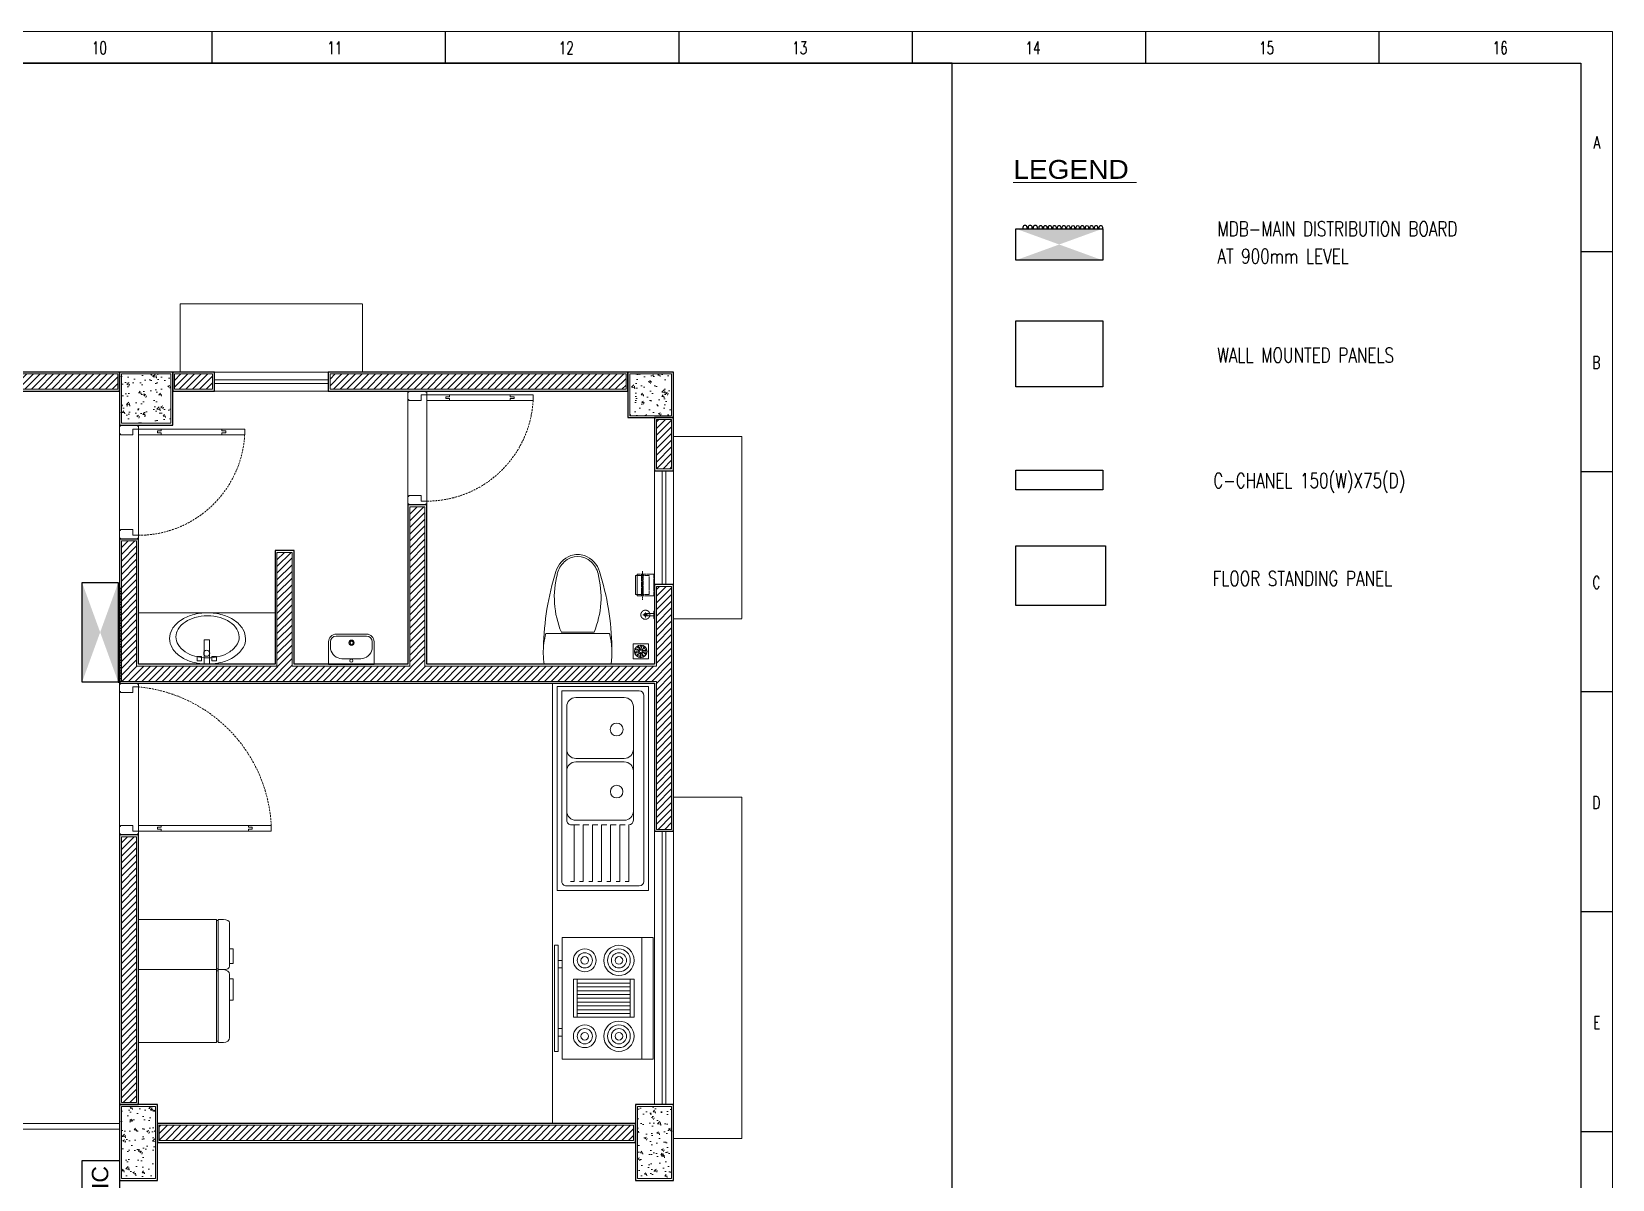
# Model space of a CAD drawing. Header units: inches. Extents: x -1976 to 101187, y -1884 to 17757.
# Drawn here: x 12443 to 23025, y 8110 to 15793 of the extents above; entities that cross this region are included whole.
import ezdxf

# ---------------------------------------------------------------- set-up
doc = ezdxf.new("R2010")
doc.units = ezdxf.units.IN
doc.header["$MEASUREMENT"] = 0
for name, pattern in [('CENTER', [2, 1.25, -0.25, 0.25, -0.25]), ('DASH', [0.35, 0.25, -0.1]), ('DASHED', [0.75, 0.5, -0.25])]:
    doc.linetypes.add(name, pattern=pattern)
doc.layers.get('Defpoints').update_dxf_attribs({"lineweight": 0})
for name, color, linetype in [('COLLUM', 1, 'Continuous'), ('Panels', 1, 'Continuous'), ('Plant Layout', 7, 'Continuous'), ('TEG BORDER', 7, 'Continuous'), ('wall 05', 252, 'Continuous')]:
    doc.layers.add(name, color=color, linetype=linetype)
for name, color, linetype, lineweight in [('DOOR', 115, 'Continuous', 15), ('DOOR_GLASS', 144, 'Continuous', 15), ('E-Legend', 7, 'Continuous', 30), ('E-MDB', 1, 'Continuous', 30), ('Glass', 5, 'Continuous', 9), ('HACTH', 8, 'Continuous', 9), ('I-WC----EXST', 7, 'Continuous', 15), ('I-WC----N', 7, 'Continuous', 15), ('Plaster Line', 252, 'Continuous', 15), ('Sunshed', 5, 'Continuous', 15), ('WINDOW', 140, 'Continuous', 9)]:
    doc.layers.add(name, color=color, linetype=linetype, lineweight=lineweight)
doc.styles.get("Standard").update_dxf_attribs({"font": 'arial.ttf'})
doc.styles.add('TAVE1', font='ROMANS.shx', dxfattribs={"width": 0.75})
doc.styles.add('TEG BORDER', font='txt_qlt.shx', dxfattribs={"width": 0.7, "bigfont": 'hztxt.shx'})
doc.styles.add('TIMES', font='ARIALN.TTF')
doc.styles.add('XREF-GROUND-A1$0$ATTR', font='romans.shx', dxfattribs={"width": 0.8, "height": 1.2})
pattern_1 = [(50, (-10425179.34, -6143963.8), (136.6380648, -11.9542817), [14.2875, -157.1625]), (355, (-10425179.34, -6143963.8), (-26.432129, 143.2926015), [11.43, -125.73]), (100.4514, (-10425167.95, -6143964.79), (110.2060372, 131.3382328), [12.1425062, -133.5675723]), (46.1842, (-10425179.34, -6143925.7), (203.3094198, -31.5313722), [21.43125, -235.74375]), (96.6356, (-10425162.4, -6143928.32), (178.0532454, 185.5694544), [18.21376, -200.3513265]), (351.1842, (-10425179.34, -6143925.7), (178.0531005, 185.5695935), [17.145, -188.595]), (21, (-10425160.29, -6143935.22), (113.7107934, -76.6988987), [14.2875, -157.1625]), (326, (-10425160.29, -6143935.22), (46.3515707, 138.1410836), [11.43, -125.73]), (71.4514, (-10425150.81, -6143941.61), (160.0624107, 61.4420596), [12.1425062, -133.5675723]), (37.5, (-10425179.34, -6143963.797), (2.31645244, 63.41627915), [0, -124.206, 0, -127.635, 0, -126.20625]), (7.5, (-10425179.34, -6143963.8), (50.1147469, 75.1354311), [0, -72.771, 0, -121.3485, 0, -48.10125]), (327.5, (-10425221.82, -6143963.797), (101.6931741, -4.29670307), [0, -47.625, 0, -148.59, 0, -197.1675]), (317.5, (-10425240.87, -6143963.8), (111.09696526, 19.06999913), [0, -61.9125, 0, -98.679, 0, -140.0175])]
pattern_2 = [(45, (-10425179.34, -6143963.797), (-22.4506403, 22.4506403), [])]

# ---------------------------------------------------------------- blocks, each defined once
blk = doc.blocks.new('XREF-GROUND-A1$0$Oven-P-01')
for p, q in [((0, 525), (800, 525)), ((275, 450), (525, 450)), ((300, 100), (300, 450)), ((325, 450), (325, 100)), ((350, 100), (350, 450)), ((375, 450), (375, 100)), ((400, 100), (400, 450)), ((425, 450), (425, 100)), ((450, 100), (450, 450)), ((475, 450), (475, 100)), ((500, 100), (500, 450)), ((150, 0), (150, -25)), ((200, -25), (200, 0)), ((525, 100), (275, 100)), ((600, -25), (600, 0)), ((650, 0), (650, -25))]:
    blk.add_line(p, q)
for points in [[(0, 0), (0, 600), (800, 600), (800, 0)], [(275, 75), (275, 475), (525, 475), (525, 75)], [(50, -50), (50, -25), (750, -25), (750, -50)]]:
    blk.add_lwpolyline(points, close=True)
for centre, radius in [((150, 375), 100), ((150, 375), 75), ((150, 375), 50), ((650, 375), 100), ((650, 375), 75), ((650, 375), 50), ((150, 375), 25), ((650, 375), 25), ((150, 150), 75), ((650, 150), 75), ((150, 150), 50), ((150, 150), 25), ((650, 150), 50), ((650, 150), 25)]:
    blk.add_circle(centre, radius)
at = {"style": 'XREF-GROUND-A1$0$ATTR', "width": 0.8, "flags": 9}
blk.add_attdef('ESTCODE', (0, 600), '', height=0.2, dxfattribs=at)
blk = doc.blocks.new('XREF-GROUND-A1$0$Sink-Basin-P-03')
for p, q in [((95, 600), (95, 0)), ((1440, 600), (95, 600)), ((125, 540), (125, 30)), ((1380, 570), (155, 570)), ((1410, 540), (1410, 60)), ((1440, 600), (1440, 0)), ((168, 441), (168, 122)), ((977, 501), (228, 501)), ((570, 441), (570, 122)), ((592, 441), (592, 122)), ((977, 441), (977, 122)), ((1380, 471), (1007, 471)), ((1007, 447), (1007, 411)), ((1380, 471), (1380, 447)), ((1380, 411), (1007, 411)), ((1007, 387), (1007, 351)), ((1380, 351), (1007, 351)), ((1007, 327), (1007, 291)), ((1380, 411), (1380, 387)), ((1380, 351), (1380, 327)), ((1380, 291), (1007, 291)), ((1007, 267), (1007, 231)), ((1380, 231), (1007, 231)), ((1380, 291), (1380, 267)), ((1380, 231), (1380, 207)), ((1007, 207), (1007, 171)), ((1380, 171), (1007, 171)), ((1007, 147), (1007, 111)), ((1380, 111), (1007, 111)), ((1007, 110), (1007, 92)), ((1380, 171), (1380, 147)), ((1380, 111), (1380, 87)), ((95, 0), (1440, 0)), ((125, 30), (1380, 30)), ((228, 62), (977, 62))]:
    blk.add_line(p, q)
for centre, radius in [((379, 391), 42.6), ((788, 391), 41.5)]:
    blk.add_circle(centre, radius)
for centre, radius, start, end in [((155, 540), 30, 90, 180), ((1380, 540), 30, 0, 90), ((228, 441), 60, 90, 180), ((510, 441), 60, 0, 90), ((652, 441), 60, 90, 180), ((917, 441), 60, 0, 90), ((977, 471), 30, 0, 90), ((228, 122), 60, 180, 270), ((510, 122), 60, 270, 0), ((652, 122), 60, 180, 270), ((917, 122), 60, 270, 0), ((977, 92), 30, 270, 0), ((1380, 60), 30, 270, 0)]:
    blk.add_arc(centre, radius, start, end)
blk = doc.blocks.new('XREF-GROUND-A1$0$Refrigrator-P-02')
for p, q in [((600, 0), (0, 0)), ((0, 0), (0, -515)), ((600, -515), (600, 0)), ((0, -515), (600, -515)), ((10, -515), (10, -525)), ((590, -515), (590, -525)), ((0, -525), (600, -525)), ((0, -525), (0, -560)), ((40, -600), (560, -600)), ((75, -600), (75, -625)), ((250, -625), (250, -600)), ((600, -560), (600, -525)), ((75, -625), (200, -625)), ((200, -625), (250, -625))]:
    blk.add_line(p, q)
for centre, start, end in [((40, -560), 180, 270), ((560, -560), 270, 0)]:
    blk.add_arc(centre, 40, start, end)
blk = doc.blocks.new('$plan$00000388')
for p, q in [((-202, -210), (-202, 210)), ((0, -221), (0, 221)), ((-212, 108), (-212, -108))]:
    blk.add_line(p, q)
blk.add_lwpolyline([(-202, -210), (-152, -221), (-102, -226), (-50, -226), (0, -221)])
for centre, radius, start, end in [((-71, -1597), 1823, 91.2224, 107.2477), ((-76, -236), 463, 97.7399, 105.822), ((-76, -236), 463, 80.5377, 97.7399), ((-562, -12), 164, 107.2477, 159.5476), ((-556, -23), 163, 104.7786, 136.8543), ((-443, -448), 602, 67.3737, 104.7786), ((-595, 0), 129, 159.5476, 200.4524), ((-580, 0), 129, 136.8543, 223.1457), ((-562, 12), 164, 200.4524, 252.7523), ((-556, 23), 163, 223.1457, 255.2214), ((-71, 1597), 1823, 252.7523, 268.7776), ((-443, 448), 602, 255.2214, 292.6263)]:
    blk.add_arc(centre, radius, start, end)
blk = doc.blocks.new('h')
at = {"layer": 'I-WC----N', "color": 252, "linetype": 'CENTER', "ltscale": 0.2}
for p, q in [((544281, -25820), (544314, -25820)), ((544297, -25837), (544297, -25801))]:
    blk.add_line(p, q, dxfattribs=at)
at = {"layer": 'I-WC----N'}
blk.add_lwpolyline([(544273, -25760), (544321, -25760), (544321, -25765), (544273, -25765)], close=True, dxfattribs=at)
blk.add_lwpolyline([(544289, -25814), (544289, -25765), (544305, -25765), (544305, -25814)], dxfattribs=at)
at = {"layer": 'I-WC----N', "linetype": 'DASH', "ltscale": 5}
blk.add_circle((544297, -25820), 30, dxfattribs=at)
at = {"layer": 'I-WC----N'}
for radius in [10, 5]:
    blk.add_circle((544297, -25820), radius, dxfattribs=at)
blk = doc.blocks.new('typical king$0$5767 PAPER HOLDER')
at = {"color": 0, "linetype": 'CENTER', "lineweight": -2, "ltscale": 0.5}
blk.add_line((80, 98), (80, -92), dxfattribs=at)
at = {"color": 0, "linetype": 'DASHED', "lineweight": -2, "ltscale": 10, "flags": 128}
for points in [[(5, 52), (0, 52), (0, -52), (5, -52)], [(97, 72), (5, 72), (5, -72), (100, -72)]]:
    blk.add_lwpolyline(points, dxfattribs=at)
at = {"color": 0, "linetype": 'DASHED', "lineweight": -2, "ltscale": 10}
blk.add_lwpolyline([(100, -62), (35, -62), (35, 62), (97, 62)], dxfattribs=at)
blk.add_lwpolyline([(75, -72), (85, -72), (85, 72), (75, 72)], close=True, dxfattribs=at)
at = {"color": 0, "linetype": 'ByBlock', "lineweight": -2, "flags": 128}
blk.add_lwpolyline([(100, -72), (115, -72), (115, 72), (100, 72)], dxfattribs=at)
at = {"color": 0, "linetype": 'ByBlock', "lineweight": -2}
blk.add_lwpolyline([(100, 62), (125, 62), (125, -62), (100, -62)], dxfattribs=at)
blk = doc.blocks.new('floor drain 01')
at = {"color": 0}
blk.add_lwpolyline([(-10, -10), (90, -10), (90, 90), (-10, 90)], close=True, dxfattribs=at)
for points in [[(2, 47, 0.191053), (7, 42, 0.194336), (16, 42, -0.272606), (25, 41, 1.040732), (27, 44, 0.091346), (26, 45, 0.160783), (17, 46, -0.323658), (9, 51, 0.91079)], [(6, 23, 0.191053), (12, 23, 0.194336), (19, 28, -0.272606), (27, 32, 1.040732), (27, 36, 0.091346), (26, 36, 0.160783), (18, 32, -0.323658), (9, 31, 0.91079)], [(14, 68, 0.191053), (15, 61, 0.194336), (22, 56, -0.272606), (29, 50, 1.040732), (32, 51, 0.091346), (32, 53, 0.160783), (25, 59, -0.323658), (22, 67, 0.91079)], [(22, 6, 0.191053), (28, 10, 0.194336), (31, 18, -0.272606), (34, 26, 1.040732), (32, 29, 0.091346), (31, 28, 0.160783), (27, 20, -0.323658), (20, 14, 0.91079)], [(35, 78, 0.191053), (32, 72, 0.194336), (35, 63, -0.272606), (37, 55, 1.040732), (40, 53, 0.091346), (41, 55, 0.160783), (39, 64, -0.323658), (41, 72, 0.91079)], [(45, 2, 0.191053), (48, 8, 0.194336), (45, 17, -0.272606), (43, 25, 1.040732), (40, 27, 0.091346), (39, 25, 0.160783), (41, 16, -0.323658), (39, 8, 0.91079)], [(58, 74, 0.191053), (52, 70, 0.194336), (49, 62, -0.272606), (46, 54, 1.040732), (48, 51, 0.091346), (49, 52, 0.160783), (53, 60, -0.323658), (60, 66, 0.91079)], [(66, 12, 0.191053), (65, 19, 0.194336), (58, 24, -0.272606), (51, 30, 1.040732), (48, 29, 0.091346), (48, 27, 0.160783), (55, 21, -0.323658), (58, 13, 0.91079)], [(74, 57, 0.191053), (68, 57, 0.194336), (61, 52, -0.272606), (53, 48, 1.040732), (53, 44, 0.091346), (54, 44, 0.160783), (62, 48, -0.323658), (71, 49, 0.91079)], [(78, 33, 0.191053), (73, 38, 0.194336), (64, 38, -0.272606), (55, 39, 1.040732), (53, 36, 0.091346), (54, 35, 0.160783), (63, 34, -0.323658), (71, 29, 0.91079)]]:
    blk.add_lwpolyline(points, format="xyb", close=True, dxfattribs=at)
for centre, radius in [((40, 40), 41.7), ((32, 45), 1.83), ((33, 34), 1.83), ((42, 49), 1.83), ((43, 31), 1.83), ((50, 41), 1.83)]:
    blk.add_circle(centre, radius, dxfattribs=at)
blk = doc.blocks.new('HANDWASH-02-PLAN')
at = {"layer": 'I-WC----N', "color": 2}
for points in [[(5, 0, 0.068513), (104, 14, 0.080648), (182, 50, 0.107051), (242, 112, 0.160603), (255, 169, 0.138041), (238, 230, 0.107051), (182, 289, 0.080648), (104, 325, 0.068513), (5, 339, 0.068513), (-94, 325, 0.080648), (-172, 289, 0.107051), (-228, 230, 0.138041), (-245, 169, 0.138041), (-228, 108, 0.107051), (-172, 50, 0.080648), (-94, 14, 0.068513)], [(5, 42, 0.067522), (88, 53, 0.079863), (152, 82, 0.107115), (202, 134, 0.162551), (213, 180, 0.139778), (199, 230, 0.107115), (152, 278, 0.079863), (88, 307, 0.067522), (5, 319, 0.067522), (-78, 307, 0.079863), (-142, 278, 0.107115), (-188, 230, 0.139778), (-203, 180, 0.139778), (-188, 130, 0.107115), (-142, 82, 0.079863), (-78, 53, 0.067522)]]:
    blk.add_lwpolyline(points, format="xyb", close=True, dxfattribs=at)
blk.add_circle((0, 72), 20, dxfattribs=at)
blk = doc.blocks.new('A$C01EB0BB3')
at = {"layer": 'I-WC----N', "color": 250, "ltscale": 0.5}
for points in [[(9.08, 6.42), (9.08, 0), (10.51, 0), (10.51, 6.42)], [(8.43, 2.06), (8.43, 0.85), (7.23, 0.85), (7.23, 2.06)], [(11.15, 2.06), (11.15, 0.85), (12.36, 0.85), (12.36, 2.06)]]:
    blk.add_lwpolyline(points, close=True, dxfattribs=at)
at = {"layer": 'I-WC----N', "color": 2, "xscale": 0.03999999999359716, "yscale": 0.03999999999359716, "zscale": 0.03999999999359716}
blk.add_blockref('HANDWASH-02-PLAN', (9.79, 0), dxfattribs=at)
blk = doc.blocks.new('A$C5AAA0143')
at = {"layer": 'Defpoints'}
for points in [[(-39.75, 5), (-40, 5), (-40, 4.75), (-39.75, 4.75)], [(0, 5), (-0.25, 5), (-0.25, 4.75), (0, 4.75)], [(-39.75, 0.25), (-40, 0.25), (-40, 0), (-39.75, 0)], [(0, 0.25), (-0.25, 0.25), (-0.25, 0), (0, 0)]]:
    blk.add_lwpolyline(points, close=True, dxfattribs=at)
at = {"layer": 'DOOR'}
for points in [[(-1.75, 10), (-2, 10), (-2, 11), (-2.5, 11), (-2.5, 5), (-1, 5), (-1, 11), (-1.5, 11), (-1.5, 10), (-1.75, 10), (-1.5, 10), (-1.5, 11), (-1, 11), (-1, 33.99), (-1.5, 33.99), (-1.5, 34.99), (-2, 34.99), (-2, 33.99), (-2.5, 33.99), (-2.5, 11), (-2.5, 39.99), (-1, 39.99), (-1, 33.99)], [(-39, 5), (-39, 3.5), (-37.5, 3.5), (-37.5, 0.25), (-37.75, 0.25), (-37.75, 0), (-39.75, 0), (-39.75, 0.25), (-40, 0.25), (-40, 4.75), (-39.75, 4.75), (-39.75, 5), (-39, 5)], [(-1, 5), (-1, 3.5), (-2.5, 3.5), (-2.5, 0.25), (-2.25, 0.25), (-2.25, 0), (-0.25, 0), (-0.25, 0.25), (0, 0.25), (0, 4.75), (-0.25, 4.75), (-0.25, 5), (-1, 5)]]:
    blk.add_lwpolyline(points, dxfattribs=at)
at = {"layer": 'DOOR', "linetype": 'DASHED', "lineweight": 0}
blk.add_arc((-0.49, 1.36), 38.68, 92.9729, 174.603, dxfattribs=at)
at = {"layer": 'HACTH', "lineweight": 0, "ltscale": 10}
for p, q in [((-1.5, 5), (-39, 5)), ((-2.25, 0), (-37.75, 0))]:
    blk.add_line(p, q, dxfattribs=at)
blk = doc.blocks.new('A$C4F64215B')
at = {"layer": 'Defpoints'}
for points in [[(0, 5), (0.25, 5), (0.25, 4.75), (0, 4.75)], [(29.75, 5), (30, 5), (30, 4.75), (29.75, 4.75)], [(0, 0.25), (0.25, 0.25), (0.25, 0), (0, 0)], [(29.75, 0.25), (30, 0.25), (30, 0), (29.75, 0)]]:
    blk.add_lwpolyline(points, close=True, dxfattribs=at)
at = {"layer": 'DOOR'}
for points in [[(1.75, 10), (2, 10), (2, 11), (2.5, 11), (2.5, 5), (1, 5), (1, 11), (1.5, 11), (1.5, 10), (1.75, 10), (1.5, 10), (1.5, 11), (1, 11), (1, 27), (1.5, 27), (1.5, 28), (2, 28), (2, 27), (2.5, 27), (2.5, 11), (2.5, 33), (1, 33), (1, 27)], [(1, 5), (1, 3.5), (2.5, 3.5), (2.5, 0.25), (2.25, 0.25), (2.25, 0), (0.25, 0), (0.25, 0.25), (0, 0.25), (0, 4.75), (0.25, 4.75), (0.25, 5), (1, 5)], [(29, 5), (29, 3.5), (27.5, 3.5), (27.5, 0.25), (27.75, 0.25), (27.75, 0), (29.75, 0), (29.75, 0.25), (30, 0.25), (30, 4.75), (29.75, 4.75), (29.75, 5), (29, 5)]]:
    blk.add_lwpolyline(points, dxfattribs=at)
at = {"layer": 'DOOR', "linetype": 'DASHED', "lineweight": 0}
blk.add_arc((0.93, 4.97), 28.07, 0.0597, 86.7872, dxfattribs=at)
at = {"layer": 'HACTH', "lineweight": 0, "ltscale": 10}
for p, q in [((1.5, 5), (29, 5)), ((2.25, 0), (27.75, 0))]:
    blk.add_line(p, q, dxfattribs=at)
blk = doc.blocks.new('252 BORDER A2')
for p, q in [((371.25, 420), (371.25, 415)), ((408.37, 420), (408.37, 415)), ((445.5, 420), (445.5, 415)), ((482.62, 420), (482.62, 415)), ((519.75, 420), (519.75, 415)), ((556.87, 420), (556.87, 415)), ((594, 385), (589, 385)), ((594, 350), (589, 350)), ((594, 315), (589, 315)), ((594, 280), (589, 280)), ((594, 245), (589, 245))]:
    blk.add_line(p, q)
at = {"linetype": 'Continuous'}
blk.add_line((489, 415), (5, 415), dxfattribs=at)
at = {"color": 5, "lineweight": 15}
blk.add_lwpolyline([(0, 420), (594, 420), (594, 0), (0, 0)], close=True, dxfattribs=at)
blk.add_lwpolyline([(5, 415), (589, 415), (589, 5), (5, 5)], close=True)
at = {"layer": 'TEG BORDER'}
blk.add_line((489, 116), (489, 415), dxfattribs=at)
at = {"char_height": 2, "width": 2, "style": 'TEG BORDER'}
for s, insert, attachment_point in [('\\pi2.2204e-016;10', (352.17, 418.41), 1), ('\\pi0.3;11', (389.3, 418.41), 1), ('\\pi2.2204e-016;12', (426.42, 418.41), 1), ('\\pi2.2204e-016;13', (463.55, 418.41), 1), ('\\pi-0.033333;14', (500.67, 418.41), 1), ('\\pi2.2204e-016;15', (537.8, 418.41), 1), ('\\pi0.033333;16', (574.92, 418.41), 1), ('A', (592.09, 403.39), 3), ('B', (592.09, 368.39), 3), ('C', (592.09, 333.39), 3), ('D', (592.09, 298.39), 3), ('E', (592.09, 263.39), 3)]:
    blk.add_mtext(s, dxfattribs=dict(at, insert=insert, attachment_point=attachment_point))

msp = doc.modelspace()

# ---------------------------------------------------------------- hatches: boundary and pattern name
at = {"layer": 'HACTH'}
h = msp.add_hatch(dxfattribs=at)
h.set_pattern_fill('ANSI31', color=256, scale=254, style=0)
h.set_pattern_definition(pattern_2)
h.paths.add_polyline_path([(13653.8, 13399.6), (13653.8, 13501.2), (13400.4, 13501.2), (13400.4, 13399.6)])
h.paths.add_polyline_path([(10148.6, 13501.2), (10148.6, 13399.6), (13019.4, 13399.6), (13019.4, 13501.2)])
h = msp.add_hatch(dxfattribs=at)
h.set_pattern_fill('AR-CONC', color=256, scale=19.05, style=0)
h.set_pattern_definition(pattern_1)
h.paths.add_polyline_path([(13375, 13171), (13375, 13501.2), (13044.8, 13501.2), (13044.8, 13171)])
h = msp.add_hatch(dxfattribs=at)
h.set_pattern_fill('ANSI31', color=256, scale=254, style=0)
h.set_pattern_definition(pattern_2)
h.paths.add_polyline_path([(16625.6, 12866.2), (16727.2, 12866.2), (16727.2, 13196.4), (16625.6, 13196.4)])
h.paths.add_polyline_path([(14441.2, 13501.2), (14441.2, 13399.6), (16422.4, 13399.6), (16422.4, 13501.2)])
h = msp.add_hatch(dxfattribs=at)
h.set_pattern_fill('AR-CONC', color=256, scale=19.05, style=0)
h.set_pattern_definition(pattern_1)
h.paths.add_polyline_path([(16447.8, 13221.8), (16727.2, 13221.8), (16727.2, 13501.2), (16447.8, 13501.2)])
h = msp.add_hatch(dxfattribs=at)
h.set_pattern_fill('ANSI31', color=256, scale=254, style=0)
h.set_pattern_definition(pattern_2)
h.paths.add_polyline_path([(13298.2, 8472), (13298.2, 8370.4), (16473.2, 8370.4), (16473.2, 8472)])
h.paths.add_polyline_path([(13044.2, 8624.4), (13145.8, 8624.4), (13145.8, 10403.4), (13044.2, 10403.4)])
h.paths.add_polyline_path([(16625.6, 10453.2), (16727.2, 10453.2), (16727.2, 12078.8), (16625.6, 12078.8), (16625.6, 11545.4), (15076.2, 11545.4), (15076.2, 12612.2), (14974.6, 12612.2), (14974.6, 11545.4), (14187.2, 11545.4), (14187.2, 12307.4), (14085.6, 12307.4), (14085.6, 11545.4), (13145.8, 11545.4), (13145.8, 12383.6), (13044.2, 12383.6), (13044.2, 11443.8), (16625.6, 11443.8)])
h = msp.add_hatch(dxfattribs=at)
h.set_pattern_fill('AR-CONC', color=256, scale=19.05, style=0)
h.set_pattern_definition(pattern_1)
h.paths.add_polyline_path([(13272.8, 8599), (13044.2, 8599), (13044.2, 8116.4), (13272.8, 8116.4)])
h = msp.add_hatch(dxfattribs=at)
h.set_pattern_fill('AR-CONC', color=256, scale=19.05, style=0)
h.set_pattern_definition(pattern_1)
h.paths.add_polyline_path([(16498.6, 8116.4), (16727.2, 8116.4), (16727.2, 8599), (16498.6, 8599)])
at = {"layer": 'Panels'}
h = msp.add_hatch(color=256, dxfattribs=at)
h.dxf.hatch_style = 1
h.paths.add_polyline_path([(19321.7, 14368.1), (19030.7, 14262.3), (19612.7, 14262.3)])
h.paths.add_polyline_path([(19030.7, 14473.8), (19321.7, 14368.1), (19612.7, 14473.8)])
h = msp.add_hatch(color=256, dxfattribs=at)
h.dxf.hatch_style = 1
h.paths.add_polyline_path([(12902.2, 11772.1), (12781.3, 12104.7), (12781.3, 11439.4)])
h.paths.add_polyline_path([(13023.2, 12104.7), (12902.2, 11772.1), (13023.2, 11439.4)])

# ---------------------------------------------------------------- linework, layer by layer
for points in [[(19030.7, 13857.4), (19612.7, 13857.4), (19612.7, 13416.2), (19030.7, 13416.2)], [(13031.5, 7335.9), (12781.5, 7335.9), (12781.5, 8235.9), (13031.5, 8235.9)]]:
    msp.add_lwpolyline(points, close=True)
at = {"color": 3}
msp.add_lwpolyline([(19030.7, 12856.4), (19612.7, 12856.4), (19612.7, 12726.8), (19030.7, 12726.8)], close=True, dxfattribs=at)
at = {"color": 6}
msp.add_lwpolyline([(19030.7, 12350.8), (19630.7, 12350.8), (19630.7, 11950.8), (19030.7, 11950.8)], close=True, dxfattribs=at)
at = {"layer": 'COLLUM'}
for points in [[(13032.1, 13158.3), (13387.7, 13158.3), (13387.7, 13513.9), (13032.1, 13513.9)], [(13032.1, 13158.3), (13387.7, 13158.3), (13387.7, 13513.9), (13032.1, 13513.9)], [(16435.1, 13209.1), (16739.9, 13209.1), (16739.9, 13513.9), (16435.1, 13513.9)], [(13031.5, 8103.7), (13285.5, 8103.7), (13285.5, 8611.7), (13031.5, 8611.7)], [(16485.9, 8103.7), (16739.9, 8103.7), (16739.9, 8611.7), (16485.9, 8611.7)]]:
    msp.add_lwpolyline(points, close=True, dxfattribs=at)
at = {"layer": 'DOOR_GLASS'}
for p, q in [((13032, 8484.7), (10136.4, 8484.7)), ((13032, 8446.6), (10136.4, 8446.6))]:
    msp.add_line(p, q, dxfattribs=at)
at = {"layer": 'Glass', "ltscale": 10}
for points in [[(14428.5, 13463.1), (13666.5, 13463.1)], [(14428.5, 13437.7), (13666.5, 13437.7)], [(16663.7, 12853.5), (16663.7, 12091.5)], [(16689.1, 12853.5), (16689.1, 12091.5)], [(16663.7, 8611.7), (16663.7, 10440.5)], [(16689.1, 8611.7), (16689.1, 10440.5)]]:
    msp.add_lwpolyline(points, dxfattribs=at)
at = {"layer": 'I-WC----EXST'}
for p, q in [((14685.3, 11760), (14482.1, 11760)), ((14685.3, 11747.3), (14482.1, 11747.3)), ((14431.3, 11709.2), (14431.3, 11556.8)), ((14444, 11709.2), (14444, 11658.4)), ((14723.4, 11658.4), (14723.4, 11709.2)), ((14736.1, 11556.8), (14736.1, 11709.2)), ((14431.3, 11556.8), (14736.1, 11556.8)), ((14520.2, 11594.9), (14647.2, 11594.9))]:
    msp.add_line(p, q, dxfattribs=at)
msp.add_lwpolyline([(13158.5, 11902.8), (14072.9, 11902.8), (14072.9, 11558.7), (13158.5, 11558.7)], close=True, dxfattribs=at)
msp.add_lwpolyline([(15929.3, 8483), (15929.3, 11435)], dxfattribs=at)
for centre, radius in [((14584.5, 11702.2), 17.6), ((14585, 11701.5), 16.7), ((14585.1, 11701.5), 10.5), ((14583.7, 11582.2), 10.5)]:
    msp.add_circle(centre, radius, dxfattribs=at)
for centre, radius, start, end in [((14482.1, 11709.2), 50.8, 90, 180), ((14482.1, 11709.2), 38.1, 90, 180), ((14685.3, 11709.2), 50.8, 0, 90), ((14685.3, 11709.2), 38.1, 0, 90), ((14525.7, 11679), 84.2, 194.12804, 266.26082), ((14643.3, 11677.1), 82.2, 272.71338, 346.89776)]:
    msp.add_arc(centre, radius, start, end, dxfattribs=at)
at = {"layer": 'Panels'}
for points in [[(19612.7, 14262.3), (19030.7, 14262.3), (19030.7, 14473.8), (19612.7, 14473.8)], [(12781.3, 11439.4), (12781.3, 12104.7), (13023.2, 12104.7), (13023.2, 11439.4)]]:
    msp.add_lwpolyline(points, close=True, dxfattribs=at)
for points in [[(19106.4, 14474.2), (19106.4, 14482.4, 1), (19078.8, 14482.4), (19078.8, 14474.2)], [(19140.9, 14474.2), (19140.9, 14482.4, 1), (19113.4, 14482.4), (19113.4, 14474.2)], [(19175.5, 14474.2), (19175.5, 14482.4, 1), (19148, 14482.4), (19148, 14474.2)], [(19210.1, 14473.8), (19210.1, 14481.2, 1), (19185.3, 14481.2), (19185.3, 14473.8)], [(19241.2, 14473.8), (19241.2, 14481.2, 1), (19216.4, 14481.2), (19216.4, 14473.8)], [(19272, 14473.8), (19272, 14481.2, 1), (19247.2, 14481.2), (19247.2, 14473.8)], [(19303.1, 14473.8), (19303.1, 14481.2, 1), (19278.3, 14481.2), (19278.3, 14473.8)], [(19333.9, 14473.8), (19333.9, 14481.2, 1), (19309.1, 14481.2), (19309.1, 14473.8)], [(19365, 14473.8), (19365, 14481.2, 1), (19340.2, 14481.2), (19340.2, 14473.8)], [(19395.8, 14473.8), (19395.8, 14481.2, 1), (19371.1, 14481.2), (19371.1, 14473.8)], [(19427.2, 14473.8), (19427.2, 14481.2, 1), (19402.5, 14481.2), (19402.5, 14473.8)], [(19458, 14473.8), (19458, 14481.2, 1), (19433.3, 14481.2), (19433.3, 14473.8)], [(19488.9, 14473.8), (19488.9, 14481.2, 1), (19464.1, 14481.2), (19464.1, 14473.8)], [(19519.8, 14473.8), (19519.8, 14481.2, 1), (19495.1, 14481.2), (19495.1, 14473.8)], [(19550.8, 14473.8), (19550.8, 14481.2, 1), (19526, 14481.2), (19526, 14473.8)], [(19581.1, 14473.8), (19581.1, 14481.2, 1), (19556.3, 14481.2), (19556.3, 14473.8)], [(19612.7, 14473.8), (19612.7, 14481.2, 1), (19587.9, 14481.2), (19587.9, 14473.8)], [(13023.2, 12041.2), (13031.5, 12041.2, 1), (13031.5, 12069.5), (13023.2, 12069.5)], [(13023.2, 12006), (13031.5, 12006, 1), (13031.5, 12034.3), (13023.2, 12034.3)], [(13023.2, 11970.4), (13031.5, 11970.4, 1), (13031.5, 11998.7), (13023.2, 11998.7)], [(13023.2, 11934.9), (13031.5, 11934.9, 1), (13031.5, 11963.2), (13023.2, 11963.2)], [(13023.2, 11899.6), (13031.5, 11899.6, 1), (13031.5, 11927.9), (13023.2, 11927.9)], [(13023.2, 11864.1), (13031.5, 11864.1, 1), (13031.5, 11892.4), (13023.2, 11892.4)], [(13023.2, 11828.8), (13031.5, 11828.8, 1), (13031.5, 11857.2), (13023.2, 11857.2)], [(13023.2, 11793.3), (13031.5, 11793.3, 1), (13031.5, 11821.6), (13023.2, 11821.6)], [(13023.2, 11758.1), (13031.5, 11758.1, 1), (13031.5, 11786.4), (13023.2, 11786.4)], [(13023.2, 11722.5), (13031.5, 11722.5, 1), (13031.5, 11750.8), (13023.2, 11750.8)], [(13023.2, 11687.3), (13031.5, 11687.3, 1), (13031.5, 11715.6), (13023.2, 11715.6)], [(13023.2, 11651.4), (13031.5, 11651.4, 1), (13031.5, 11679.7), (13023.2, 11679.7)], [(13023.2, 11616.2), (13031.5, 11616.2, 1), (13031.5, 11644.5), (13023.2, 11644.5)], [(13023.2, 11580.9), (13031.5, 11580.9, 1), (13031.5, 11609.3), (13023.2, 11609.3)], [(13023.2, 11545.5), (13031.5, 11545.5, 1), (13031.5, 11573.8), (13023.2, 11573.8)], [(13023.2, 11510.2), (13031.5, 11510.2, 1), (13031.5, 11538.5), (13023.2, 11538.5)], [(13023.2, 11475.5), (13031.5, 11475.5, 1), (13031.5, 11503.8), (13023.2, 11503.8)], [(13023.2, 11439.4), (13031.5, 11439.4, 1), (13031.5, 11467.7), (13023.2, 11467.7)]]:
    msp.add_lwpolyline(points, format="xyb", dxfattribs=at)
at = {"layer": 'Plant Layout', "lineweight": 13}
for p, q in [((13158.5, 13132.9), (13158.5, 12421.7)), ((13031.5, 13113.9), (13031.5, 12440.8)), ((13031.5, 11387.7), (13031.5, 10460.6)), ((13158.5, 11406.7), (13158.5, 10441.5))]:
    msp.add_line(p, q, dxfattribs=at)
at = {"layer": 'Plaster Line'}
for p, q in [((15076.2, 12612.2), (14974.6, 12612.2)), ((14974.6, 12612.2), (14974.6, 11545.4)), ((15076.2, 11545.4), (15076.2, 12612.2)), ((13145.8, 12383.6), (13044.2, 12383.6)), ((13044.2, 12383.6), (13044.2, 11443.8)), ((13145.8, 11545.4), (13145.8, 12383.6)), ((14187.2, 12307.4), (14085.6, 12307.4)), ((14085.6, 12307.4), (14085.6, 11545.4)), ((14187.2, 11545.4), (14187.2, 12307.4)), ((16727.2, 12078.8), (16625.6, 12078.8)), ((16625.6, 12078.8), (16625.6, 11545.4)), ((16727.2, 10453.2), (16727.2, 12078.8)), ((14085.6, 11545.4), (13145.8, 11545.4)), ((14974.6, 11545.4), (14187.2, 11545.4)), ((16625.6, 11545.4), (15076.2, 11545.4)), ((13044.2, 11443.8), (16625.6, 11443.8)), ((16625.6, 11443.8), (16625.6, 10453.2)), ((16625.6, 10453.2), (16727.2, 10453.2))]:
    msp.add_line(p, q, dxfattribs=at)
for points in [[(13019.4, 13501.2), (10148.6, 13501.2), (10148.6, 13399.6), (13019.4, 13399.6)], [(13044.8, 13171), (13375, 13171), (13375, 13501.2), (13044.8, 13501.2)], [(13653.8, 13501.2), (13400.4, 13501.2), (13400.4, 13399.6), (13653.8, 13399.6)], [(16422.4, 13501.2), (14441.2, 13501.2), (14441.2, 13399.6), (16422.4, 13399.6)], [(16447.8, 13221.8), (16727.2, 13221.8), (16727.2, 13501.2), (16447.8, 13501.2)], [(16727.2, 13196.4), (16625.6, 13196.4), (16625.6, 12866.2), (16727.2, 12866.2)], [(13145.8, 10403.4), (13044.2, 10403.4), (13044.2, 8624.4), (13145.8, 8624.4)], [(13044.2, 8116.4), (13272.8, 8116.4), (13272.8, 8599), (13044.2, 8599)], [(16498.6, 8116.4), (16727.2, 8116.4), (16727.2, 8599), (16498.6, 8599)], [(16473.2, 8472), (13298.2, 8472), (13298.2, 8370.4), (16473.2, 8370.4)]]:
    msp.add_lwpolyline(points, close=True, dxfattribs=at)
at = {"layer": 'Sunshed', "linetype": 'DASH'}
for points in [[(13666.5, 13513.9), (13437.9, 13513.9), (13437.9, 13971.1), (14657.1, 13971.1), (14657.1, 13971.1), (14657.1, 13513.9), (14428.5, 13513.9)], [(16739.9, 12853.5), (16739.9, 13082.1), (17197.1, 13082.1), (17197.1, 11862.9), (17197.1, 11862.9), (16739.9, 11862.9), (16739.9, 12091.5)], [(16739.9, 10440.5), (16739.9, 10669.1), (17197.1, 10669.1), (17197.1, 8383.1), (17197.1, 8383.1), (16739.9, 8383.1), (16739.9, 8611.7)]]:
    msp.add_lwpolyline(points, dxfattribs=at)
at = {"layer": 'wall 05'}
for p, q in [((15088.9, 12624.9), (14961.9, 12624.9)), ((14961.9, 12624.9), (14961.9, 11558.1)), ((15088.9, 11558.1), (15088.9, 12624.9)), ((13158.5, 12396.3), (13031.5, 12396.3)), ((13031.5, 12396.3), (13031.5, 11431.1)), ((13158.5, 11558.1), (13158.5, 12396.3)), ((14199.9, 12320.1), (14072.9, 12320.1)), ((14072.9, 12320.1), (14072.9, 11558.1)), ((14199.9, 11558.1), (14199.9, 12320.1)), ((16739.9, 12091.5), (16612.9, 12091.5)), ((16612.9, 12091.5), (16612.9, 11558.1)), ((16739.9, 10440.5), (16739.9, 12091.5)), ((14072.9, 11558.1), (13158.5, 11558.1)), ((14961.9, 11558.1), (14199.9, 11558.1)), ((16612.9, 11558.1), (15088.9, 11558.1)), ((13031.5, 11431.1), (16612.9, 11431.1)), ((16612.9, 11431.1), (16612.9, 10440.5)), ((16612.9, 10440.5), (16739.9, 10440.5))]:
    msp.add_line(p, q, dxfattribs=at)
for points in [[(13032.1, 13513.9), (10135.9, 13513.9), (10135.9, 13386.9), (13032.1, 13386.9)], [(13666.5, 13513.9), (13387.7, 13513.9), (13387.7, 13386.9), (13666.5, 13386.9)], [(16435.1, 13513.9), (14428.5, 13513.9), (14428.5, 13386.9), (16435.1, 13386.9)], [(16739.9, 13209.1), (16612.9, 13209.1), (16612.9, 12853.5), (16739.9, 12853.5)], [(13158.5, 10416.1), (13031.5, 10416.1), (13031.5, 8611.7), (13158.5, 8611.7)], [(16485.9, 8484.7), (13285.5, 8484.7), (13285.5, 8357.7), (16485.9, 8357.7)]]:
    msp.add_lwpolyline(points, close=True, dxfattribs=at)
at = {"layer": 'WINDOW', "linetype": 'Continuous', "ltscale": 10}
for points in [[(14428.5, 13513.9), (13666.5, 13513.9)], [(14428.5, 13386.9), (13666.5, 13386.9)], [(16612.9, 12853.5), (16612.9, 12091.5)], [(16739.9, 12853.5), (16739.9, 12091.5)], [(16612.9, 8611.7), (16612.9, 10440.5)], [(16739.9, 8611.7), (16739.9, 10440.5)]]:
    msp.add_lwpolyline(points, dxfattribs=at)

# ---------------------------------------------------------------- block references
at = {"xscale": 42.087546, "yscale": 42.087546, "zscale": 42.087546}
msp.add_blockref('252 BORDER A2', (-1975.5, -1883.7), dxfattribs=at)
at = {"layer": 'DOOR', "lineweight": 0, "xscale": 25.4, "yscale": 25.4, "zscale": 25.4, "rotation": 270}
for p in [(14961.9, 13386.9), (13031.5, 13158.3)]:
    msp.add_blockref('A$C4F64215B', p, dxfattribs=at)
at = {"layer": 'DOOR', "xscale": 25.4, "yscale": 25.4, "zscale": 25.4, "rotation": 270}
msp.add_blockref('A$C5AAA0143', (13031.5, 10416.1), dxfattribs=at)
at = {"layer": 'I-WC----EXST'}
for name, p, xscale, yscale, zscale, rotation in [('$plan$00000388', (16098.6, 11558.1), -1.016000000946224, 1.016000000946224, 1.016, 90), ('$plan$00000388', (16098.6, 11558.1), -1.016000000946224, 1.016000000946224, 1.016, 90), ('XREF-GROUND-A1$0$Sink-Basin-P-03', (15962.1, 11506.5), 1.015999999467749, 1.015999999467749, 1.015999999467749, 270), ('XREF-GROUND-A1$0$Refrigrator-P-02', (13158.5, 9513.9), 0.5587999999290332, 1.015999999467749, 1.015999999467749, 90), ('XREF-GROUND-A1$0$Oven-P-01', (15993.6, 8915.8), -1.015999999467749, 1.015999999467749, 1.015999999467749, 270), ('XREF-GROUND-A1$0$Refrigrator-P-02', (13158.5, 9513.9), -0.8127999994263518, 1.015999999467749, 1.015999999467749, 90)]:
    msp.add_blockref(name, p, dxfattribs=dict(at, xscale=xscale, yscale=yscale, zscale=zscale, rotation=rotation))
at = {"layer": 'I-WC----EXST', "xscale": 25.4, "yscale": 25.4, "zscale": 25.4}
msp.add_blockref('A$C01EB0BB3', (13367, 11558.6), dxfattribs=at)
at = {"layer": 'I-WC----N', "extrusion": (0, 0, -1), "xscale": -1.015999999467749, "yscale": 1.015999999467749, "zscale": 1.016, "rotation": 180}
msp.add_blockref('typical king$0$5767 PAPER HOLDER', (-16612.9, 12089), dxfattribs=at)
at = {"layer": 'I-WC----N', "xscale": 1.015999999467749, "yscale": 1.015999999467749, "zscale": 1.016, "rotation": 270}
msp.add_blockref('h', (42784.9, 564895.3), dxfattribs=at)
at = {"layer": 'I-WC----N', "xscale": -1.015999999467749, "yscale": 1.016000000206986, "zscale": 1.016}
msp.add_blockref('floor drain 01', (16561.8, 11603.7), dxfattribs=at)

# ---------------------------------------------------------------- texts
at = {"insert": (12846.7, 7390.3), "char_height": 109.73, "attachment_point": 1, "rotation": 90}
msp.add_mtext_dynamic_manual_height_columns('F&G MIMIC', width=844.032, gutter_width=1, heights=[0], dxfattribs=at)
at = {"layer": 'E-Legend', "lineweight": 0, "style": 'TIMES', "width": 1.3}
msp.add_text('%%ULEGEND ', height=126.28, dxfattribs=at).set_placement((19014.2, 14807.5))
at = {"layer": 'E-MDB', "color": 0, "lineweight": 0, "style": 'TAVE1', "width": 0.75}
for s, p in [('MDB-MAIN DISTRIBUTION BOARD', (20379.9, 14423.3)), ('AT 900mm LEVEL', (20379.9, 14240.4)), ('WALL MOUNTED PANELS', (20379.9, 13577.6)), ('C-CHANEL 150(W)X75(D)', (20353.2, 12738)), ('FLOOR STANDING PANEL', (20348.3, 12083.1))]:
    msp.add_text(s, height=99.215, dxfattribs=at).set_placement(p)

doc.saveas('drawing.dxf')
